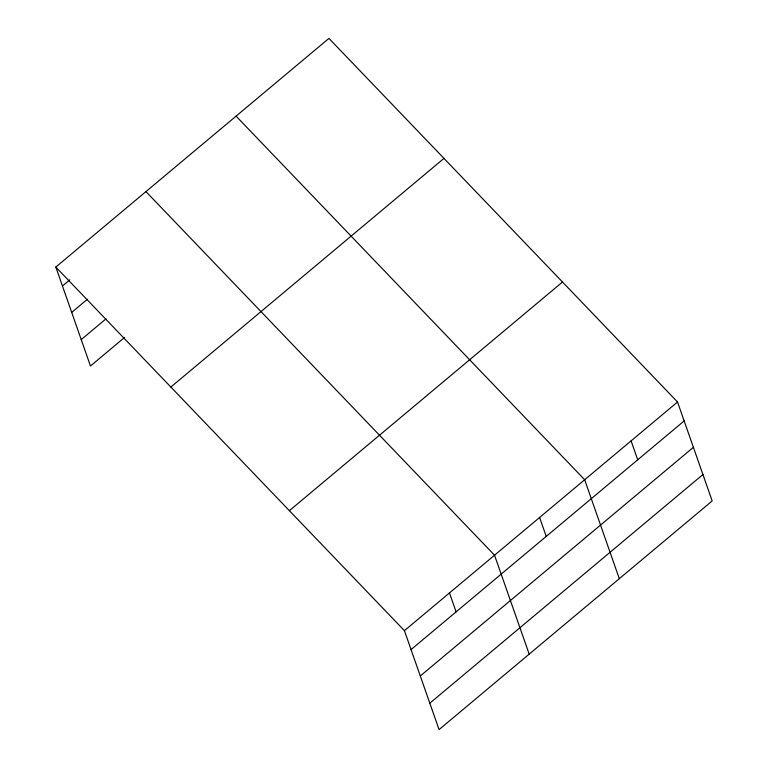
<?xml version="1.0" encoding="UTF-8"?>
<svg xmlns="http://www.w3.org/2000/svg" width="768" height="768" viewBox="0 0 768 768"><rect width="100%" height="100%" fill="white"/><g stroke="black" fill="none" stroke-linecap="round" stroke-linejoin="round"><path stroke-width="1.15" d="M55.824 267.062L328.934 38.4L677.53 402L712.176 500.938L439.066 729.6L404.419 630.662L55.824 267.062L90.47 366L124.502 337.507M62.458 285.994L69.811 279.83M71.702 312.394L87.331 299.299M81.226 339.59L106.061 318.806M170.861 387.053L443.971 158.39M289.382 510.672L562.493 282.019M404.419 630.662L677.53 402M411.043 649.594L684.154 420.931M420.288 675.994L693.398 447.331M429.811 703.2L702.931 474.538M236.083 116.141L584.669 479.75L619.315 578.688M145.949 191.606L494.544 555.206L529.19 654.144M631.094 440.88L637.728 459.802M539.606 517.478L546.23 536.41M449.482 592.934L456.106 611.866"/></g></svg>
